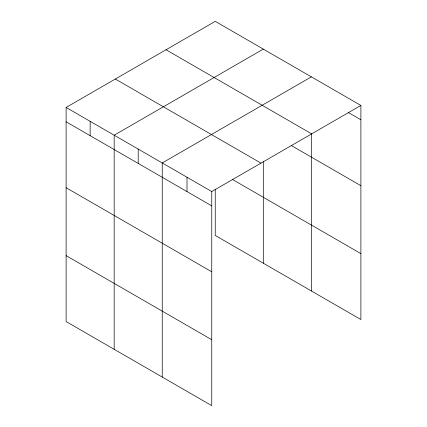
<?xml version="1.0" encoding="UTF-8"?>
<svg xmlns="http://www.w3.org/2000/svg" width="427" height="427" viewBox="0 0 427 427"><rect width="100%" height="100%" fill="white"/><g stroke="black" fill="none" stroke-linecap="round" stroke-linejoin="round"><path stroke-width="0.64" d="M66.105 107.449L211.76 191.547L211.76 405.65L66.105 321.558L66.105 107.449L215.24 21.35L360.895 105.442L360.895 319.551L215.24 235.453L215.24 189.31M263.304 49.1L114.174 135.199L114.174 349.307M311.368 76.855L162.239 162.954L162.239 377.057M211.76 191.547L360.895 105.442M348.224 112.472L360.895 119.784M166.023 49.762L311.678 133.859M291.342 145.554L360.895 185.708M115.322 79.038L260.977 163.13M232.405 179.447L360.895 253.627M66.105 121.791L211.76 205.883M66.105 187.715L211.76 271.807M66.105 255.634L211.76 339.727M311.368 134.041L311.368 290.958M263.304 161.326L263.304 263.208M186.999 177.248L186.999 191.59M138.204 149.076L138.204 163.418M90.14 121.327L90.14 135.669"/></g></svg>
